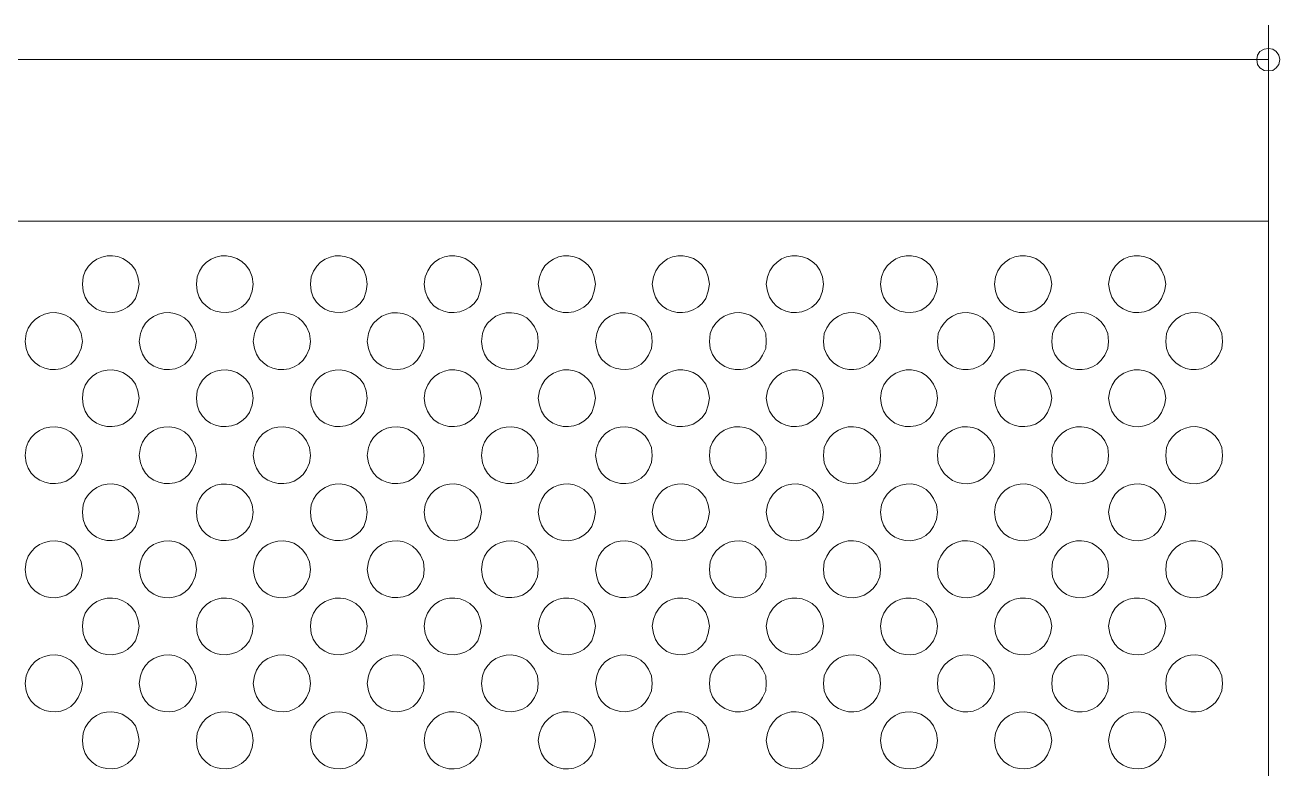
# Model space of a CAD drawing. Extents: x 0 to 243, y -13 to 276.
# Drawn here: x 184.4 to 238.9, y 236.3 to 268.6 of the extents above; entities that cross this region are included whole.
import ezdxf

# ---------------------------------------------------------------- set-up
doc = ezdxf.new("R2010")
doc.units = 0
doc.layers.add('GEOMETRY', color=7, linetype='Continuous')

msp = doc.modelspace()

# ---------------------------------------------------------------- linework, layer by layer
at = {"layer": 'GEOMETRY', "lineweight": 13}
for points in [[(238.38, 260.039), (238.38, 268.56)], [(88.77, 267.067), (238.379, 267.067)], [(238.38, 110.427), (238.38, 260.038), (88.77, 260.038)]]:
    msp.add_lwpolyline(points, dxfattribs=at)
for points in [[(238.878, 267.067), (238.826, 267.25), (238.721, 267.407), (238.564, 267.511), (238.38, 267.538), (238.197, 267.511), (238.013, 267.407), (237.908, 267.25), (237.882, 267.067), (237.908, 266.856), (238.013, 266.7), (238.197, 266.593), (238.38, 266.569), (238.564, 266.593), (238.721, 266.7), (238.826, 266.856), (238.878, 267.067)], [(189.332, 257.313), (189.279, 257.628), (189.174, 257.916), (189.016, 258.13), (188.829, 258.299), (188.622, 258.423), (188.4, 258.503), (188.17, 258.539), (187.939, 258.533), (187.713, 258.484), (187.498, 258.394), (187.303, 258.262), (187.132, 258.09), (186.993, 257.879), (186.893, 257.628), (186.867, 257.313), (186.893, 256.999), (186.985, 256.746), (187.118, 256.533), (187.285, 256.36), (187.48, 256.228), (187.694, 256.136), (187.922, 256.085), (188.156, 256.077), (188.389, 256.111), (188.615, 256.188), (188.825, 256.309), (189.014, 256.474), (189.174, 256.684), (189.279, 256.999), (189.332, 257.313)], [(194.287, 257.312), (194.233, 257.628), (194.129, 257.915), (193.97, 258.129), (193.784, 258.297), (193.576, 258.421), (193.354, 258.502), (193.124, 258.538), (192.893, 258.532), (192.667, 258.483), (192.453, 258.393), (192.257, 258.262), (192.087, 258.09), (191.948, 257.879), (191.848, 257.628), (191.822, 257.312), (191.848, 256.998), (191.94, 256.746), (192.073, 256.533), (192.241, 256.36), (192.435, 256.227), (192.65, 256.135), (192.878, 256.085), (193.112, 256.076), (193.345, 256.11), (193.57, 256.188), (193.78, 256.308), (193.969, 256.473), (194.129, 256.683), (194.233, 256.998), (194.287, 257.312)], [(199.241, 257.312), (199.187, 257.628), (199.083, 257.916), (198.925, 258.129), (198.74, 258.297), (198.533, 258.421), (198.311, 258.501), (198.082, 258.538), (197.85, 258.532), (197.624, 258.484), (197.41, 258.394), (197.214, 258.263), (197.043, 258.091), (196.904, 257.879), (196.803, 257.628), (196.776, 257.312), (196.803, 256.999), (196.895, 256.746), (197.028, 256.533), (197.195, 256.36), (197.389, 256.227), (197.604, 256.136), (197.832, 256.085), (198.066, 256.077), (198.299, 256.111), (198.524, 256.188), (198.735, 256.309), (198.923, 256.474), (199.083, 256.683), (199.187, 256.999), (199.241, 257.312)], [(204.196, 257.312), (204.142, 257.628), (204.038, 257.916), (203.881, 258.127), (203.697, 258.295), (203.492, 258.419), (203.271, 258.501), (203.043, 258.54), (202.812, 258.536), (202.587, 258.49), (202.372, 258.401), (202.176, 258.271), (202.003, 258.098), (201.862, 257.884), (201.757, 257.628), (201.705, 257.312), (201.757, 256.999), (201.85, 256.745), (201.983, 256.532), (202.151, 256.358), (202.345, 256.225), (202.559, 256.134), (202.786, 256.083), (203.02, 256.075), (203.253, 256.11), (203.478, 256.187), (203.688, 256.308), (203.877, 256.473), (204.038, 256.683), (204.142, 256.999), (204.196, 257.312)], [(209.15, 257.312), (209.097, 257.628), (208.993, 257.916), (208.836, 258.127), (208.651, 258.295), (208.446, 258.419), (208.225, 258.501), (207.996, 258.539), (207.766, 258.535), (207.54, 258.489), (207.326, 258.4), (207.13, 258.27), (206.958, 258.097), (206.816, 257.883), (206.712, 257.628), (206.66, 257.312), (206.712, 256.999), (206.805, 256.745), (206.938, 256.532), (207.105, 256.358), (207.3, 256.226), (207.514, 256.134), (207.741, 256.084), (207.975, 256.076), (208.207, 256.11), (208.433, 256.188), (208.643, 256.308), (208.832, 256.473), (208.993, 256.683), (209.097, 256.999), (209.15, 257.312)], [(214.105, 257.313), (214.051, 257.628), (213.948, 257.916), (213.791, 258.127), (213.607, 258.295), (213.401, 258.419), (213.18, 258.501), (212.952, 258.54), (212.721, 258.536), (212.495, 258.49), (212.281, 258.401), (212.085, 258.27), (211.912, 258.098), (211.771, 257.884), (211.667, 257.628), (211.614, 257.313), (211.667, 256.999), (211.76, 256.745), (211.893, 256.532), (212.06, 256.358), (212.255, 256.226), (212.469, 256.134), (212.696, 256.084), (212.93, 256.076), (213.163, 256.11), (213.388, 256.188), (213.599, 256.308), (213.788, 256.473), (213.948, 256.683), (214.051, 256.999), (214.105, 257.313)], [(219.058, 257.313), (219.006, 257.628), (218.902, 257.916), (218.745, 258.127), (218.561, 258.295), (218.355, 258.419), (218.135, 258.501), (217.906, 258.54), (217.676, 258.536), (217.45, 258.49), (217.236, 258.401), (217.039, 258.27), (216.867, 258.098), (216.725, 257.884), (216.621, 257.628), (216.569, 257.313), (216.621, 256.999), (216.714, 256.745), (216.847, 256.532), (217.015, 256.358), (217.209, 256.225), (217.423, 256.134), (217.651, 256.083), (217.884, 256.075), (218.117, 256.11), (218.343, 256.188), (218.553, 256.309), (218.742, 256.474), (218.902, 256.684), (219.006, 256.999), (219.058, 257.313)], [(224.013, 257.313), (223.961, 257.628), (223.829, 257.916), (223.689, 258.126), (223.516, 258.294), (223.318, 258.418), (223.101, 258.5), (222.872, 258.539), (222.64, 258.535), (222.411, 258.489), (222.194, 258.401), (221.994, 258.27), (221.819, 258.098), (221.677, 257.884), (221.575, 257.628), (221.523, 257.313), (221.575, 256.999), (221.663, 256.75), (221.794, 256.538), (221.961, 256.365), (222.157, 256.231), (222.373, 256.138), (222.602, 256.085), (222.837, 256.075), (223.07, 256.107), (223.293, 256.184), (223.499, 256.305), (223.68, 256.471), (223.829, 256.684), (223.961, 256.999), (224.013, 257.313)], [(228.968, 257.312), (228.915, 257.628), (228.785, 257.915), (228.644, 258.126), (228.471, 258.293), (228.271, 258.418), (228.054, 258.5), (227.826, 258.539), (227.594, 258.535), (227.365, 258.489), (227.148, 258.401), (226.948, 258.27), (226.774, 258.098), (226.632, 257.884), (226.53, 257.628), (226.477, 257.312), (226.53, 256.999), (226.618, 256.749), (226.749, 256.537), (226.915, 256.364), (227.111, 256.23), (227.327, 256.137), (227.556, 256.084), (227.791, 256.074), (228.024, 256.107), (228.248, 256.183), (228.454, 256.304), (228.636, 256.47), (228.785, 256.683), (228.915, 256.999), (228.968, 257.312)], [(233.924, 257.312), (233.871, 257.628), (233.74, 257.916), (233.599, 258.126), (233.425, 258.294), (233.226, 258.419), (233.009, 258.5), (232.781, 258.539), (232.55, 258.536), (232.321, 258.49), (232.104, 258.401), (231.904, 258.271), (231.73, 258.098), (231.588, 257.884), (231.486, 257.628), (231.433, 257.312), (231.486, 256.999), (231.573, 256.749), (231.705, 256.538), (231.872, 256.364), (232.067, 256.23), (232.283, 256.137), (232.512, 256.084), (232.747, 256.074), (232.979, 256.107), (233.203, 256.183), (233.409, 256.304), (233.59, 256.47), (233.74, 256.683), (233.871, 256.999), (233.924, 257.312)], [(186.867, 254.823), (186.814, 255.164), (186.683, 255.452), (186.527, 255.672), (186.341, 255.842), (186.133, 255.964), (185.91, 256.04), (185.678, 256.071), (185.446, 256.058), (185.219, 256.004), (185.006, 255.91), (184.813, 255.778), (184.648, 255.608), (184.517, 255.403), (184.429, 255.164), (184.377, 254.823), (184.429, 254.507), (184.516, 254.263), (184.648, 254.054), (184.816, 253.884), (185.013, 253.751), (185.231, 253.659), (185.463, 253.608), (185.699, 253.598), (185.933, 253.632), (186.156, 253.71), (186.36, 253.833), (186.539, 254.003), (186.683, 254.219), (186.814, 254.507), (186.867, 254.823)], [(191.822, 254.824), (191.768, 255.164), (191.638, 255.453), (191.482, 255.673), (191.296, 255.843), (191.088, 255.964), (190.864, 256.04), (190.633, 256.071), (190.4, 256.058), (190.173, 256.004), (189.96, 255.91), (189.768, 255.777), (189.603, 255.608), (189.472, 255.403), (189.384, 255.164), (189.332, 254.824), (189.384, 254.507), (189.471, 254.262), (189.603, 254.054), (189.771, 253.883), (189.968, 253.751), (190.186, 253.659), (190.418, 253.608), (190.654, 253.598), (190.888, 253.632), (191.111, 253.71), (191.315, 253.834), (191.494, 254.003), (191.638, 254.22), (191.768, 254.507), (191.822, 254.824)], [(196.776, 254.824), (196.723, 255.164), (196.592, 255.453), (196.437, 255.673), (196.251, 255.843), (196.043, 255.964), (195.82, 256.04), (195.588, 256.071), (195.355, 256.058), (195.129, 256.004), (194.915, 255.91), (194.722, 255.777), (194.557, 255.608), (194.427, 255.403), (194.338, 255.164), (194.287, 254.824), (194.338, 254.507), (194.425, 254.263), (194.556, 254.054), (194.725, 253.884), (194.922, 253.752), (195.14, 253.659), (195.372, 253.608), (195.608, 253.599), (195.842, 253.632), (196.065, 253.71), (196.27, 253.834), (196.448, 254.003), (196.592, 254.22), (196.723, 254.507), (196.776, 254.824)], [(201.705, 254.824), (201.679, 255.164), (201.548, 255.453), (201.393, 255.671), (201.208, 255.84), (201, 255.961), (200.777, 256.037), (200.545, 256.069), (200.312, 256.057), (200.085, 256.005), (199.871, 255.911), (199.678, 255.779), (199.512, 255.61), (199.381, 255.405), (199.293, 255.164), (199.241, 254.824), (199.293, 254.507), (199.377, 254.263), (199.507, 254.055), (199.675, 253.885), (199.873, 253.754), (200.093, 253.662), (200.326, 253.611), (200.565, 253.601), (200.8, 253.635), (201.024, 253.713), (201.229, 253.836), (201.406, 254.004), (201.548, 254.22), (201.679, 254.507), (201.705, 254.824)], [(206.66, 254.824), (206.634, 255.164), (206.502, 255.453), (206.348, 255.671), (206.163, 255.84), (205.956, 255.961), (205.732, 256.037), (205.5, 256.069), (205.267, 256.058), (205.04, 256.005), (204.826, 255.912), (204.632, 255.78), (204.467, 255.61), (204.336, 255.405), (204.248, 255.164), (204.196, 254.824), (204.248, 254.507), (204.331, 254.263), (204.461, 254.056), (204.629, 253.885), (204.827, 253.754), (205.047, 253.662), (205.281, 253.611), (205.519, 253.601), (205.755, 253.635), (205.979, 253.713), (206.184, 253.835), (206.361, 254.004), (206.502, 254.22), (206.634, 254.507), (206.66, 254.824)], [(211.614, 254.822), (211.588, 255.164), (211.457, 255.453), (211.302, 255.671), (211.117, 255.839), (210.91, 255.961), (210.687, 256.037), (210.455, 256.069), (210.222, 256.058), (209.996, 256.006), (209.782, 255.913), (209.589, 255.781), (209.423, 255.611), (209.292, 255.405), (209.203, 255.164), (209.15, 254.822), (209.203, 254.507), (209.287, 254.263), (209.417, 254.055), (209.585, 253.885), (209.783, 253.753), (210.002, 253.662), (210.235, 253.61), (210.473, 253.601), (210.709, 253.635), (210.933, 253.712), (211.138, 253.835), (211.315, 254.004), (211.457, 254.219), (211.588, 254.507), (211.614, 254.822)], [(216.569, 254.822), (216.543, 255.164), (216.412, 255.453), (216.255, 255.669), (216.07, 255.838), (215.864, 255.96), (215.644, 256.038), (215.415, 256.071), (215.184, 256.062), (214.958, 256.01), (214.744, 255.918), (214.547, 255.787), (214.375, 255.616), (214.234, 255.409), (214.131, 255.164), (214.105, 254.822), (214.131, 254.508), (214.238, 254.253), (214.384, 254.039), (214.562, 253.866), (214.764, 253.736), (214.983, 253.648), (215.213, 253.602), (215.446, 253.598), (215.676, 253.637), (215.894, 253.718), (216.094, 253.843), (216.269, 254.01), (216.412, 254.22), (216.543, 254.508), (216.569, 254.822)], [(221.523, 254.823), (221.497, 255.164), (221.366, 255.452), (221.199, 255.669), (221.009, 255.839), (220.801, 255.962), (220.582, 256.04), (220.356, 256.073), (220.13, 256.064), (219.909, 256.013), (219.699, 255.921), (219.506, 255.789), (219.336, 255.618), (219.193, 255.41), (219.085, 255.164), (219.058, 254.823), (219.085, 254.507), (219.192, 254.256), (219.336, 254.044), (219.51, 253.873), (219.707, 253.741), (219.922, 253.651), (220.148, 253.603), (220.378, 253.596), (220.605, 253.633), (220.825, 253.713), (221.029, 253.837), (221.211, 254.006), (221.366, 254.219), (221.497, 254.507), (221.523, 254.823)], [(226.478, 254.824), (226.452, 255.164), (226.321, 255.453), (226.154, 255.67), (225.963, 255.84), (225.755, 255.963), (225.536, 256.04), (225.31, 256.074), (225.084, 256.064), (224.864, 256.013), (224.654, 255.92), (224.461, 255.788), (224.291, 255.617), (224.149, 255.409), (224.04, 255.164), (224.013, 254.824), (224.04, 254.507), (224.147, 254.256), (224.291, 254.045), (224.464, 253.873), (224.661, 253.742), (224.876, 253.651), (225.101, 253.603), (225.331, 253.596), (225.559, 253.633), (225.778, 253.713), (225.983, 253.837), (226.166, 254.006), (226.321, 254.22), (226.452, 254.507), (226.478, 254.824)], [(231.432, 254.824), (231.407, 255.164), (231.275, 255.453), (231.108, 255.671), (230.917, 255.84), (230.71, 255.963), (230.49, 256.041), (230.264, 256.074), (230.038, 256.064), (229.818, 256.013), (229.608, 255.92), (229.416, 255.788), (229.245, 255.617), (229.103, 255.409), (228.994, 255.164), (228.968, 254.824), (228.994, 254.507), (229.102, 254.257), (229.245, 254.045), (229.419, 253.873), (229.616, 253.741), (229.83, 253.651), (230.055, 253.602), (230.285, 253.595), (230.512, 253.632), (230.731, 253.712), (230.936, 253.836), (231.119, 254.006), (231.275, 254.22), (231.407, 254.507), (231.432, 254.824)], [(236.387, 254.824), (236.362, 255.164), (236.23, 255.453), (236.063, 255.67), (235.873, 255.84), (235.665, 255.963), (235.445, 256.041), (235.22, 256.074), (234.994, 256.065), (234.773, 256.013), (234.563, 255.921), (234.37, 255.789), (234.2, 255.618), (234.058, 255.409), (233.949, 255.164), (233.923, 254.824), (233.949, 254.507), (234.057, 254.256), (234.2, 254.044), (234.374, 253.872), (234.571, 253.74), (234.785, 253.65), (235.01, 253.601), (235.24, 253.595), (235.467, 253.632), (235.687, 253.712), (235.891, 253.836), (236.075, 254.006), (236.23, 254.22), (236.362, 254.507), (236.387, 254.824)], [(189.332, 252.36), (189.279, 252.673), (189.174, 252.961), (189.016, 253.175), (188.829, 253.344), (188.622, 253.468), (188.4, 253.548), (188.17, 253.584), (187.938, 253.578), (187.712, 253.529), (187.498, 253.438), (187.302, 253.307), (187.132, 253.135), (186.993, 252.923), (186.893, 252.673), (186.867, 252.36), (186.893, 252.045), (186.985, 251.792), (187.119, 251.579), (187.286, 251.405), (187.481, 251.272), (187.696, 251.18), (187.923, 251.13), (188.157, 251.121), (188.39, 251.156), (188.616, 251.233), (188.826, 251.354), (189.014, 251.52), (189.174, 251.731), (189.279, 252.045), (189.332, 252.36)], [(194.287, 252.359), (194.233, 252.673), (194.129, 252.963), (193.97, 253.176), (193.783, 253.345), (193.575, 253.468), (193.353, 253.548), (193.123, 253.584), (192.891, 253.577), (192.665, 253.528), (192.451, 253.438), (192.256, 253.306), (192.085, 253.135), (191.947, 252.923), (191.848, 252.673), (191.822, 252.359), (191.848, 252.045), (191.941, 251.793), (192.075, 251.579), (192.242, 251.406), (192.436, 251.273), (192.65, 251.181), (192.877, 251.13), (193.11, 251.121), (193.343, 251.155), (193.568, 251.233), (193.778, 251.354), (193.967, 251.519), (194.129, 251.73), (194.233, 252.045), (194.287, 252.359)], [(199.241, 252.359), (199.187, 252.673), (199.083, 252.963), (198.924, 253.176), (198.738, 253.345), (198.53, 253.468), (198.308, 253.548), (198.078, 253.584), (197.846, 253.577), (197.62, 253.529), (197.406, 253.438), (197.21, 253.307), (197.04, 253.135), (196.902, 252.923), (196.803, 252.673), (196.776, 252.359), (196.803, 252.045), (196.896, 251.792), (197.029, 251.579), (197.197, 251.405), (197.391, 251.272), (197.606, 251.18), (197.833, 251.129), (198.067, 251.121), (198.299, 251.155), (198.524, 251.233), (198.734, 251.354), (198.923, 251.519), (199.083, 251.73), (199.187, 252.045), (199.241, 252.359)], [(204.196, 252.359), (204.142, 252.673), (204.038, 252.961), (203.881, 253.172), (203.696, 253.34), (203.49, 253.465), (203.27, 253.546), (203.042, 253.585), (202.812, 253.581), (202.586, 253.535), (202.372, 253.446), (202.176, 253.315), (202.003, 253.143), (201.862, 252.929), (201.757, 252.673), (201.705, 252.359), (201.757, 252.045), (201.85, 251.791), (201.984, 251.577), (202.151, 251.403), (202.345, 251.27), (202.56, 251.178), (202.787, 251.128), (203.021, 251.12), (203.253, 251.154), (203.479, 251.232), (203.689, 251.354), (203.878, 251.519), (204.038, 251.73), (204.142, 252.045), (204.196, 252.359)], [(209.15, 252.36), (209.097, 252.673), (208.993, 252.961), (208.835, 253.172), (208.65, 253.341), (208.444, 253.465), (208.224, 253.547), (207.995, 253.586), (207.765, 253.582), (207.54, 253.535), (207.326, 253.446), (207.13, 253.315), (206.958, 253.143), (206.816, 252.928), (206.712, 252.673), (206.66, 252.36), (206.712, 252.045), (206.805, 251.791), (206.939, 251.577), (207.106, 251.403), (207.3, 251.27), (207.515, 251.178), (207.742, 251.128), (207.975, 251.12), (208.208, 251.154), (208.433, 251.232), (208.644, 251.354), (208.833, 251.519), (208.993, 251.73), (209.097, 252.045), (209.15, 252.36)], [(214.105, 252.36), (214.051, 252.673), (213.948, 252.961), (213.791, 253.172), (213.606, 253.34), (213.4, 253.465), (213.18, 253.547), (212.951, 253.585), (212.721, 253.581), (212.495, 253.535), (212.281, 253.446), (212.085, 253.315), (211.913, 253.142), (211.771, 252.928), (211.667, 252.673), (211.614, 252.36), (211.667, 252.045), (211.76, 251.791), (211.893, 251.577), (212.061, 251.403), (212.255, 251.27), (212.469, 251.178), (212.697, 251.128), (212.93, 251.12), (213.163, 251.155), (213.388, 251.233), (213.599, 251.354), (213.788, 251.52), (213.948, 251.731), (214.051, 252.045), (214.105, 252.36)], [(219.058, 252.36), (219.006, 252.673), (218.902, 252.961), (218.745, 253.173), (218.56, 253.341), (218.354, 253.466), (218.134, 253.547), (217.905, 253.586), (217.675, 253.582), (217.449, 253.535), (217.235, 253.446), (217.039, 253.315), (216.867, 253.143), (216.726, 252.928), (216.621, 252.673), (216.569, 252.36), (216.621, 252.045), (216.714, 251.791), (216.848, 251.577), (217.015, 251.403), (217.21, 251.27), (217.424, 251.178), (217.652, 251.128), (217.885, 251.12), (218.118, 251.155), (218.343, 251.233), (218.553, 251.354), (218.742, 251.52), (218.902, 251.731), (219.006, 252.045), (219.058, 252.36)], [(224.013, 252.36), (223.961, 252.673), (223.829, 252.961), (223.688, 253.172), (223.515, 253.34), (223.316, 253.465), (223.098, 253.547), (222.87, 253.586), (222.639, 253.582), (222.411, 253.536), (222.193, 253.447), (221.994, 253.316), (221.819, 253.143), (221.678, 252.929), (221.575, 252.673), (221.523, 252.36), (221.575, 252.045), (221.664, 251.795), (221.795, 251.583), (221.962, 251.409), (222.158, 251.275), (222.374, 251.182), (222.603, 251.129), (222.838, 251.119), (223.07, 251.152), (223.293, 251.229), (223.499, 251.35), (223.681, 251.517), (223.829, 251.731), (223.961, 252.045), (224.013, 252.36)], [(228.968, 252.359), (228.915, 252.673), (228.785, 252.963), (228.643, 253.174), (228.468, 253.341), (228.268, 253.465), (228.051, 253.547), (227.822, 253.585), (227.591, 253.581), (227.363, 253.534), (227.146, 253.445), (226.947, 253.315), (226.773, 253.142), (226.632, 252.928), (226.53, 252.673), (226.477, 252.359), (226.53, 252.045), (226.623, 251.79), (226.757, 251.576), (226.927, 251.402), (227.124, 251.269), (227.34, 251.177), (227.569, 251.127), (227.803, 251.119), (228.035, 251.154), (228.256, 251.233), (228.46, 251.354), (228.639, 251.52), (228.785, 251.73), (228.915, 252.045), (228.968, 252.359)], [(233.924, 252.359), (233.871, 252.673), (233.74, 252.963), (233.597, 253.174), (233.422, 253.341), (233.223, 253.465), (233.006, 253.547), (232.778, 253.585), (232.546, 253.581), (232.318, 253.534), (232.101, 253.445), (231.903, 253.315), (231.729, 253.142), (231.587, 252.928), (231.486, 252.673), (231.433, 252.359), (231.486, 252.045), (231.574, 251.795), (231.706, 251.582), (231.873, 251.409), (232.068, 251.275), (232.283, 251.181), (232.512, 251.128), (232.746, 251.118), (232.978, 251.15), (233.201, 251.227), (233.408, 251.349), (233.589, 251.516), (233.74, 251.73), (233.871, 252.045), (233.924, 252.359)], [(186.867, 249.868), (186.814, 250.208), (186.683, 250.498), (186.527, 250.718), (186.342, 250.887), (186.133, 251.009), (185.91, 251.085), (185.678, 251.115), (185.445, 251.103), (185.219, 251.048), (185.005, 250.954), (184.812, 250.822), (184.647, 250.652), (184.517, 250.447), (184.429, 250.208), (184.377, 249.868), (184.429, 249.554), (184.515, 249.309), (184.647, 249.1), (184.815, 248.929), (185.012, 248.797), (185.231, 248.704), (185.462, 248.653), (185.699, 248.643), (185.933, 248.677), (186.156, 248.755), (186.361, 248.878), (186.539, 249.047), (186.683, 249.264), (186.814, 249.554), (186.867, 249.868)], [(191.822, 249.869), (191.768, 250.208), (191.638, 250.498), (191.482, 250.718), (191.296, 250.887), (191.088, 251.009), (190.865, 251.085), (190.633, 251.115), (190.4, 251.103), (190.173, 251.049), (189.96, 250.955), (189.767, 250.822), (189.602, 250.652), (189.472, 250.447), (189.384, 250.208), (189.332, 249.869), (189.384, 249.554), (189.47, 249.309), (189.602, 249.1), (189.77, 248.929), (189.967, 248.797), (190.185, 248.705), (190.417, 248.653), (190.653, 248.644), (190.887, 248.677), (191.111, 248.755), (191.315, 248.879), (191.494, 249.048), (191.638, 249.265), (191.768, 249.554), (191.822, 249.869)], [(196.776, 249.869), (196.723, 250.208), (196.592, 250.498), (196.437, 250.717), (196.252, 250.887), (196.044, 251.009), (195.82, 251.084), (195.588, 251.115), (195.355, 251.103), (195.128, 251.049), (194.914, 250.954), (194.721, 250.822), (194.556, 250.652), (194.426, 250.447), (194.338, 250.208), (194.287, 249.869), (194.338, 249.554), (194.424, 249.309), (194.555, 249.1), (194.724, 248.929), (194.921, 248.797), (195.139, 248.705), (195.371, 248.653), (195.608, 248.644), (195.842, 248.677), (196.065, 248.755), (196.27, 248.879), (196.448, 249.048), (196.592, 249.265), (196.723, 249.554), (196.776, 249.869)], [(201.705, 249.869), (201.679, 250.208), (201.548, 250.498), (201.393, 250.716), (201.208, 250.884), (201, 251.006), (200.777, 251.082), (200.545, 251.114), (200.311, 251.102), (200.084, 251.049), (199.87, 250.956), (199.676, 250.824), (199.511, 250.654), (199.381, 250.449), (199.293, 250.208), (199.241, 249.869), (199.293, 249.554), (199.375, 249.31), (199.504, 249.102), (199.672, 248.932), (199.87, 248.8), (200.091, 248.708), (200.325, 248.657), (200.564, 248.647), (200.8, 248.681), (201.025, 248.758), (201.231, 248.881), (201.407, 249.05), (201.548, 249.265), (201.679, 249.554), (201.705, 249.869)], [(206.66, 249.869), (206.634, 250.208), (206.502, 250.498), (206.348, 250.715), (206.164, 250.884), (205.956, 251.006), (205.733, 251.082), (205.501, 251.114), (205.267, 251.102), (205.04, 251.049), (204.825, 250.956), (204.632, 250.824), (204.466, 250.655), (204.336, 250.449), (204.248, 250.208), (204.196, 249.869), (204.248, 249.554), (204.33, 249.31), (204.459, 249.102), (204.627, 248.932), (204.825, 248.801), (205.046, 248.709), (205.28, 248.657), (205.519, 248.648), (205.756, 248.681), (205.98, 248.759), (206.185, 248.881), (206.362, 249.05), (206.502, 249.265), (206.634, 249.554), (206.66, 249.869)], [(211.614, 249.869), (211.588, 250.208), (211.457, 250.498), (211.302, 250.715), (211.118, 250.884), (210.91, 251.006), (210.687, 251.082), (210.455, 251.114), (210.222, 251.103), (209.995, 251.05), (209.781, 250.957), (209.588, 250.825), (209.422, 250.655), (209.292, 250.449), (209.203, 250.208), (209.15, 249.869), (209.203, 249.555), (209.285, 249.311), (209.414, 249.103), (209.582, 248.932), (209.78, 248.801), (210, 248.709), (210.234, 248.657), (210.473, 248.648), (210.709, 248.681), (210.934, 248.759), (211.139, 248.881), (211.316, 249.05), (211.457, 249.265), (211.588, 249.555), (211.614, 249.869)], [(216.569, 249.869), (216.543, 250.208), (216.412, 250.498), (216.256, 250.714), (216.071, 250.883), (215.865, 251.005), (215.644, 251.082), (215.415, 251.115), (215.184, 251.106), (214.957, 251.054), (214.743, 250.962), (214.546, 250.83), (214.374, 250.66), (214.233, 250.452), (214.131, 250.208), (214.105, 249.869), (214.131, 249.555), (214.261, 249.265), (214.471, 249.003), (214.707, 248.792), (215.021, 248.689), (215.337, 248.637), (215.651, 248.689), (215.965, 248.792), (216.228, 249.003), (216.412, 249.265), (216.543, 249.555), (216.569, 249.869)], [(221.523, 249.868), (221.497, 250.208), (221.366, 250.498), (221.2, 250.715), (221.01, 250.884), (220.802, 251.007), (220.582, 251.085), (220.356, 251.118), (220.13, 251.109), (219.909, 251.058), (219.699, 250.965), (219.506, 250.833), (219.335, 250.662), (219.193, 250.454), (219.085, 250.208), (219.058, 249.868), (219.085, 249.554), (219.191, 249.302), (219.335, 249.09), (219.509, 248.918), (219.706, 248.786), (219.921, 248.696), (220.147, 248.647), (220.377, 248.641), (220.606, 248.678), (220.825, 248.758), (221.029, 248.882), (221.212, 249.051), (221.366, 249.264), (221.497, 249.554), (221.523, 249.868)], [(226.478, 249.869), (226.452, 250.208), (226.321, 250.498), (226.154, 250.715), (225.964, 250.884), (225.756, 251.007), (225.536, 251.085), (225.31, 251.118), (225.084, 251.109), (224.863, 251.057), (224.653, 250.965), (224.46, 250.833), (224.29, 250.662), (224.148, 250.453), (224.04, 250.208), (224.013, 249.869), (224.04, 249.554), (224.147, 249.303), (224.29, 249.091), (224.463, 248.918), (224.66, 248.787), (224.875, 248.696), (225.1, 248.648), (225.33, 248.641), (225.559, 248.678), (225.778, 248.758), (225.983, 248.882), (226.166, 249.051), (226.321, 249.265), (226.452, 249.554), (226.478, 249.869)], [(231.432, 249.869), (231.407, 250.208), (231.275, 250.498), (231.108, 250.715), (230.918, 250.885), (230.71, 251.007), (230.49, 251.085), (230.264, 251.118), (230.038, 251.109), (229.817, 251.057), (229.607, 250.964), (229.415, 250.832), (229.244, 250.661), (229.102, 250.453), (228.994, 250.208), (228.968, 249.869), (228.994, 249.554), (229.101, 249.303), (229.244, 249.091), (229.418, 248.919), (229.615, 248.787), (229.829, 248.696), (230.055, 248.648), (230.285, 248.641), (230.513, 248.677), (230.732, 248.757), (230.937, 248.882), (231.12, 249.051), (231.275, 249.265), (231.407, 249.554), (231.432, 249.869)], [(236.387, 249.869), (236.362, 250.208), (236.23, 250.498), (236.063, 250.715), (235.873, 250.884), (235.665, 251.007), (235.445, 251.085), (235.219, 251.119), (234.993, 251.109), (234.772, 251.058), (234.562, 250.965), (234.369, 250.833), (234.199, 250.662), (234.057, 250.453), (233.949, 250.208), (233.923, 249.869), (233.949, 249.554), (234.056, 249.303), (234.199, 249.09), (234.372, 248.918), (234.569, 248.787), (234.784, 248.696), (235.01, 248.648), (235.24, 248.642), (235.468, 248.678), (235.688, 248.758), (235.892, 248.883), (236.075, 249.051), (236.23, 249.265), (236.362, 249.554), (236.387, 249.869)], [(189.332, 247.404), (189.279, 247.717), (189.174, 248.005), (189.016, 248.22), (188.83, 248.389), (188.622, 248.513), (188.4, 248.592), (188.17, 248.629), (187.938, 248.622), (187.712, 248.573), (187.497, 248.483), (187.301, 248.351), (187.131, 248.179), (186.993, 247.968), (186.893, 247.717), (186.867, 247.404), (186.893, 247.089), (186.985, 246.837), (187.118, 246.624), (187.285, 246.451), (187.48, 246.318), (187.695, 246.226), (187.923, 246.176), (188.158, 246.167), (188.391, 246.202), (188.616, 246.279), (188.827, 246.4), (189.015, 246.566), (189.174, 246.775), (189.279, 247.089), (189.332, 247.404)], [(194.287, 247.404), (194.233, 247.718), (194.129, 248.008), (193.971, 248.221), (193.784, 248.389), (193.576, 248.513), (193.354, 248.592), (193.123, 248.628), (192.892, 248.621), (192.665, 248.572), (192.451, 248.482), (192.255, 248.351), (192.085, 248.179), (191.947, 247.968), (191.848, 247.718), (191.822, 247.404), (191.848, 247.09), (191.941, 246.837), (192.074, 246.625), (192.242, 246.451), (192.436, 246.318), (192.65, 246.226), (192.877, 246.176), (193.111, 246.167), (193.343, 246.201), (193.568, 246.278), (193.779, 246.399), (193.968, 246.564), (194.129, 246.775), (194.233, 247.09), (194.287, 247.404)], [(199.241, 247.404), (199.187, 247.718), (199.083, 248.008), (198.925, 248.221), (198.739, 248.39), (198.531, 248.513), (198.308, 248.593), (198.078, 248.629), (197.846, 248.622), (197.62, 248.573), (197.405, 248.483), (197.21, 248.351), (197.04, 248.179), (196.902, 247.968), (196.803, 247.718), (196.776, 247.404), (196.803, 247.09), (196.895, 246.837), (197.029, 246.624), (197.196, 246.451), (197.39, 246.318), (197.605, 246.227), (197.832, 246.176), (198.066, 246.168), (198.299, 246.202), (198.524, 246.279), (198.734, 246.4), (198.923, 246.565), (199.083, 246.775), (199.187, 247.09), (199.241, 247.404)], [(204.196, 247.404), (204.142, 247.717), (204.038, 248.007), (203.88, 248.218), (203.695, 248.386), (203.489, 248.51), (203.268, 248.591), (203.04, 248.629), (202.81, 248.625), (202.584, 248.579), (202.371, 248.49), (202.174, 248.359), (202.002, 248.187), (201.861, 247.973), (201.757, 247.717), (201.705, 247.404), (201.757, 247.089), (201.851, 246.836), (201.986, 246.622), (202.153, 246.448), (202.347, 246.315), (202.561, 246.223), (202.788, 246.173), (203.02, 246.165), (203.252, 246.2), (203.477, 246.278), (203.687, 246.399), (203.876, 246.565), (204.038, 246.774), (204.142, 247.089), (204.196, 247.404)], [(209.15, 247.404), (209.097, 247.717), (208.993, 248.007), (208.835, 248.219), (208.649, 248.386), (208.443, 248.51), (208.222, 248.591), (207.993, 248.63), (207.763, 248.625), (207.538, 248.578), (207.324, 248.49), (207.128, 248.359), (206.957, 248.186), (206.816, 247.972), (206.712, 247.717), (206.66, 247.404), (206.712, 247.089), (206.806, 246.836), (206.94, 246.622), (207.108, 246.449), (207.301, 246.316), (207.515, 246.224), (207.742, 246.174), (207.974, 246.166), (208.206, 246.201), (208.431, 246.278), (208.642, 246.4), (208.831, 246.565), (208.993, 246.775), (209.097, 247.089), (209.15, 247.404)], [(214.105, 247.404), (214.051, 247.717), (213.948, 248.007), (213.79, 248.219), (213.605, 248.386), (213.398, 248.511), (213.178, 248.592), (212.949, 248.63), (212.718, 248.626), (212.493, 248.579), (212.279, 248.49), (212.083, 248.359), (211.912, 248.186), (211.771, 247.973), (211.667, 247.717), (211.614, 247.404), (211.667, 247.089), (211.76, 246.836), (211.894, 246.622), (212.061, 246.448), (212.255, 246.315), (212.47, 246.224), (212.697, 246.173), (212.93, 246.166), (213.163, 246.2), (213.388, 246.278), (213.598, 246.4), (213.787, 246.565), (213.948, 246.775), (214.051, 247.089), (214.105, 247.404)], [(219.058, 247.404), (219.006, 247.717), (218.902, 248.005), (218.745, 248.217), (218.56, 248.385), (218.354, 248.51), (218.134, 248.591), (217.905, 248.63), (217.675, 248.626), (217.449, 248.58), (217.235, 248.491), (217.039, 248.36), (216.867, 248.187), (216.725, 247.973), (216.621, 247.717), (216.569, 247.404), (216.621, 247.089), (216.714, 246.836), (216.847, 246.622), (217.015, 246.449), (217.209, 246.316), (217.424, 246.224), (217.652, 246.174), (217.885, 246.166), (218.118, 246.201), (218.343, 246.278), (218.554, 246.4), (218.742, 246.565), (218.902, 246.775), (219.006, 247.089), (219.058, 247.404)], [(224.013, 247.404), (223.961, 247.718), (223.829, 248.005), (223.688, 248.217), (223.515, 248.385), (223.316, 248.51), (223.099, 248.591), (222.871, 248.63), (222.639, 248.626), (222.411, 248.58), (222.193, 248.491), (221.994, 248.361), (221.82, 248.188), (221.678, 247.974), (221.575, 247.718), (221.523, 247.404), (221.575, 247.089), (221.664, 246.84), (221.795, 246.627), (221.962, 246.454), (222.158, 246.32), (222.374, 246.227), (222.603, 246.174), (222.838, 246.164), (223.07, 246.197), (223.293, 246.274), (223.499, 246.395), (223.681, 246.562), (223.829, 246.775), (223.961, 247.089), (224.013, 247.404)], [(228.968, 247.404), (228.915, 247.718), (228.785, 248.008), (228.643, 248.218), (228.468, 248.386), (228.269, 248.51), (228.051, 248.591), (227.823, 248.629), (227.591, 248.625), (227.363, 248.579), (227.146, 248.49), (226.947, 248.359), (226.773, 248.187), (226.632, 247.973), (226.53, 247.718), (226.477, 247.404), (226.53, 247.09), (226.619, 246.84), (226.75, 246.628), (226.917, 246.455), (227.112, 246.321), (227.328, 246.227), (227.557, 246.175), (227.791, 246.165), (228.024, 246.197), (228.247, 246.274), (228.453, 246.395), (228.635, 246.562), (228.785, 246.775), (228.915, 247.09), (228.968, 247.404)], [(233.924, 247.404), (233.871, 247.718), (233.74, 248.008), (233.597, 248.218), (233.423, 248.385), (233.224, 248.509), (233.006, 248.591), (232.778, 248.629), (232.547, 248.625), (232.319, 248.579), (232.102, 248.49), (231.903, 248.359), (231.729, 248.187), (231.587, 247.973), (231.486, 247.718), (231.433, 247.404), (231.486, 247.09), (231.574, 246.841), (231.705, 246.629), (231.872, 246.456), (232.067, 246.322), (232.282, 246.228), (232.511, 246.175), (232.746, 246.165), (232.978, 246.197), (233.201, 246.273), (233.408, 246.394), (233.59, 246.561), (233.74, 246.775), (233.871, 247.09), (233.924, 247.404)], [(186.867, 244.914), (186.814, 245.253), (186.683, 245.542), (186.528, 245.762), (186.343, 245.931), (186.135, 246.053), (185.911, 246.129), (185.68, 246.16), (185.447, 246.148), (185.22, 246.094), (185.006, 246), (184.813, 245.867), (184.648, 245.697), (184.517, 245.492), (184.429, 245.253), (184.377, 244.914), (184.429, 244.599), (184.516, 244.354), (184.647, 244.145), (184.815, 243.974), (185.012, 243.842), (185.23, 243.749), (185.461, 243.698), (185.697, 243.689), (185.931, 243.722), (186.155, 243.8), (186.359, 243.923), (186.538, 244.093), (186.683, 244.31), (186.814, 244.599), (186.867, 244.914)], [(191.822, 244.914), (191.768, 245.253), (191.638, 245.542), (191.483, 245.762), (191.297, 245.931), (191.089, 246.053), (190.866, 246.129), (190.634, 246.16), (190.401, 246.148), (190.174, 246.094), (189.961, 246), (189.768, 245.867), (189.602, 245.697), (189.472, 245.492), (189.384, 245.253), (189.332, 244.914), (189.384, 244.599), (189.471, 244.354), (189.602, 244.145), (189.77, 243.974), (189.967, 243.842), (190.185, 243.749), (190.416, 243.698), (190.653, 243.689), (190.886, 243.722), (191.11, 243.8), (191.315, 243.923), (191.493, 244.093), (191.638, 244.31), (191.768, 244.599), (191.822, 244.914)], [(196.776, 244.914), (196.723, 245.253), (196.592, 245.542), (196.437, 245.761), (196.253, 245.931), (196.045, 246.053), (195.821, 246.129), (195.589, 246.16), (195.356, 246.148), (195.129, 246.094), (194.916, 246), (194.722, 245.868), (194.557, 245.698), (194.426, 245.493), (194.338, 245.253), (194.287, 244.914), (194.338, 244.599), (194.425, 244.354), (194.556, 244.145), (194.724, 243.974), (194.921, 243.842), (195.139, 243.749), (195.371, 243.698), (195.607, 243.689), (195.841, 243.722), (196.064, 243.8), (196.269, 243.923), (196.448, 244.093), (196.592, 244.31), (196.723, 244.599), (196.776, 244.914)], [(201.705, 244.914), (201.679, 245.253), (201.548, 245.542), (201.394, 245.76), (201.209, 245.929), (201.002, 246.05), (200.778, 246.127), (200.546, 246.159), (200.313, 246.147), (200.086, 246.095), (199.871, 246.002), (199.678, 245.87), (199.512, 245.7), (199.381, 245.494), (199.293, 245.253), (199.241, 244.914), (199.293, 244.599), (199.376, 244.355), (199.505, 244.147), (199.673, 243.976), (199.871, 243.845), (200.091, 243.753), (200.325, 243.702), (200.563, 243.692), (200.799, 243.726), (201.024, 243.804), (201.229, 243.926), (201.406, 244.095), (201.548, 244.31), (201.679, 244.599), (201.705, 244.914)], [(206.66, 244.914), (206.634, 245.253), (206.502, 245.542), (206.349, 245.759), (206.165, 245.928), (205.957, 246.05), (205.734, 246.126), (205.502, 246.158), (205.268, 246.147), (205.041, 246.094), (204.826, 246.001), (204.633, 245.869), (204.467, 245.7), (204.336, 245.494), (204.248, 245.253), (204.196, 244.914), (204.248, 244.6), (204.33, 244.356), (204.46, 244.148), (204.628, 243.977), (204.826, 243.846), (205.046, 243.754), (205.279, 243.702), (205.518, 243.693), (205.754, 243.726), (205.978, 243.804), (206.184, 243.926), (206.361, 244.095), (206.502, 244.31), (206.634, 244.6), (206.66, 244.914)], [(211.614, 244.914), (211.588, 245.253), (211.457, 245.542), (211.303, 245.759), (211.119, 245.928), (210.911, 246.05), (210.688, 246.126), (210.456, 246.158), (210.223, 246.147), (209.996, 246.095), (209.782, 246.002), (209.589, 245.87), (209.423, 245.7), (209.292, 245.494), (209.203, 245.253), (209.15, 244.914), (209.203, 244.6), (209.286, 244.355), (209.416, 244.147), (209.583, 243.977), (209.781, 243.845), (210.001, 243.753), (210.234, 243.702), (210.472, 243.693), (210.708, 243.726), (210.932, 243.804), (211.137, 243.926), (211.315, 244.095), (211.457, 244.31), (211.588, 244.6), (211.614, 244.914)], [(216.569, 244.913), (216.543, 245.253), (216.412, 245.542), (216.256, 245.758), (216.072, 245.927), (215.866, 246.05), (215.645, 246.127), (215.416, 246.16), (215.184, 246.151), (214.958, 246.099), (214.743, 246.007), (214.546, 245.876), (214.374, 245.705), (214.233, 245.497), (214.131, 245.253), (214.105, 244.913), (214.131, 244.599), (214.237, 244.344), (214.383, 244.13), (214.56, 243.957), (214.762, 243.827), (214.982, 243.739), (215.212, 243.693), (215.446, 243.689), (215.675, 243.728), (215.894, 243.809), (216.094, 243.933), (216.269, 244.1), (216.412, 244.309), (216.543, 244.599), (216.569, 244.913)], [(221.523, 244.914), (221.497, 245.253), (221.366, 245.542), (221.2, 245.759), (221.01, 245.928), (220.803, 246.051), (220.583, 246.129), (220.357, 246.163), (220.131, 246.154), (219.91, 246.103), (219.7, 246.01), (219.506, 245.878), (219.336, 245.707), (219.193, 245.499), (219.085, 245.253), (219.058, 244.914), (219.085, 244.599), (219.191, 244.348), (219.334, 244.136), (219.508, 243.963), (219.705, 243.832), (219.92, 243.741), (220.145, 243.693), (220.375, 243.686), (220.603, 243.723), (220.823, 243.803), (221.028, 243.927), (221.211, 244.096), (221.366, 244.31), (221.497, 244.599), (221.523, 244.914)], [(226.478, 244.914), (226.452, 245.253), (226.321, 245.542), (226.154, 245.759), (225.964, 245.928), (225.756, 246.051), (225.537, 246.129), (225.311, 246.163), (225.084, 246.153), (224.863, 246.102), (224.654, 246.01), (224.461, 245.878), (224.29, 245.707), (224.148, 245.498), (224.04, 245.253), (224.013, 244.914), (224.04, 244.599), (224.146, 244.348), (224.289, 244.136), (224.462, 243.964), (224.659, 243.832), (224.874, 243.742), (225.099, 243.693), (225.329, 243.686), (225.557, 243.723), (225.776, 243.802), (225.981, 243.927), (226.165, 244.096), (226.321, 244.31), (226.452, 244.599), (226.478, 244.914)], [(231.432, 244.914), (231.407, 245.253), (231.275, 245.542), (231.108, 245.759), (230.918, 245.929), (230.71, 246.052), (230.491, 246.13), (230.265, 246.163), (230.039, 246.154), (229.818, 246.102), (229.608, 246.01), (229.415, 245.878), (229.245, 245.707), (229.102, 245.498), (228.994, 245.253), (228.968, 244.914), (228.994, 244.599), (229.101, 244.348), (229.244, 244.136), (229.417, 243.964), (229.614, 243.833), (229.828, 243.742), (230.053, 243.693), (230.283, 243.686), (230.511, 243.722), (230.731, 243.802), (230.935, 243.926), (231.119, 244.096), (231.275, 244.31), (231.407, 244.599), (231.432, 244.914)], [(236.387, 244.914), (236.362, 245.253), (236.23, 245.542), (236.064, 245.759), (235.874, 245.928), (235.666, 246.051), (235.446, 246.129), (235.22, 246.163), (234.994, 246.154), (234.773, 246.102), (234.563, 246.01), (234.37, 245.878), (234.199, 245.707), (234.057, 245.499), (233.949, 245.253), (233.923, 244.914), (233.949, 244.599), (234.056, 244.348), (234.199, 244.136), (234.372, 243.964), (234.569, 243.833), (234.783, 243.742), (235.009, 243.693), (235.239, 243.687), (235.467, 243.723), (235.686, 243.803), (235.891, 243.927), (236.075, 244.096), (236.23, 244.31), (236.362, 244.599), (236.387, 244.914)], [(189.332, 242.449), (189.279, 242.763), (189.174, 243.053), (189.016, 243.267), (188.829, 243.435), (188.622, 243.558), (188.399, 243.637), (188.168, 243.673), (187.936, 243.666), (187.71, 243.617), (187.495, 243.527), (187.3, 243.396), (187.13, 243.224), (186.992, 243.013), (186.893, 242.763), (186.867, 242.449), (186.893, 242.134), (186.985, 241.882), (187.119, 241.669), (187.287, 241.496), (187.481, 241.363), (187.695, 241.271), (187.923, 241.221), (188.157, 241.213), (188.389, 241.247), (188.615, 241.324), (188.825, 241.445), (189.014, 241.611), (189.174, 241.82), (189.279, 242.134), (189.332, 242.449)], [(194.287, 242.448), (194.233, 242.762), (194.129, 243.052), (193.97, 243.266), (193.784, 243.434), (193.576, 243.558), (193.354, 243.638), (193.123, 243.674), (192.892, 243.667), (192.665, 243.618), (192.451, 243.528), (192.255, 243.396), (192.085, 243.225), (191.947, 243.013), (191.848, 242.762), (191.822, 242.448), (191.848, 242.134), (191.941, 241.882), (192.074, 241.669), (192.241, 241.496), (192.436, 241.363), (192.65, 241.271), (192.878, 241.221), (193.111, 241.212), (193.344, 241.246), (193.569, 241.324), (193.78, 241.444), (193.968, 241.61), (194.129, 241.819), (194.233, 242.134), (194.287, 242.448)], [(199.241, 242.448), (199.187, 242.762), (199.083, 243.052), (198.925, 243.266), (198.739, 243.434), (198.531, 243.558), (198.309, 243.638), (198.078, 243.674), (197.847, 243.667), (197.62, 243.618), (197.406, 243.528), (197.21, 243.396), (197.04, 243.225), (196.902, 243.013), (196.803, 242.762), (196.776, 242.448), (196.803, 242.134), (196.895, 241.882), (197.029, 241.669), (197.196, 241.495), (197.39, 241.363), (197.605, 241.271), (197.833, 241.22), (198.066, 241.212), (198.299, 241.246), (198.524, 241.323), (198.735, 241.444), (198.923, 241.61), (199.083, 241.819), (199.187, 242.134), (199.241, 242.448)], [(204.196, 242.449), (204.142, 242.762), (204.038, 243.052), (203.881, 243.263), (203.696, 243.431), (203.49, 243.555), (203.27, 243.636), (203.041, 243.675), (202.811, 243.671), (202.585, 243.625), (202.371, 243.536), (202.175, 243.405), (202.002, 243.233), (201.861, 243.018), (201.757, 242.762), (201.705, 242.449), (201.757, 242.134), (201.851, 241.881), (201.985, 241.667), (202.153, 241.493), (202.347, 241.36), (202.561, 241.269), (202.787, 241.218), (203.02, 241.21), (203.252, 241.245), (203.477, 241.323), (203.687, 241.444), (203.877, 241.609), (204.038, 241.819), (204.142, 242.134), (204.196, 242.449)], [(209.15, 242.449), (209.097, 242.762), (208.993, 243.052), (208.835, 243.264), (208.649, 243.432), (208.443, 243.556), (208.222, 243.637), (207.993, 243.675), (207.763, 243.671), (207.538, 243.624), (207.324, 243.535), (207.128, 243.404), (206.957, 243.231), (206.816, 243.018), (206.712, 242.762), (206.66, 242.449), (206.712, 242.134), (206.806, 241.881), (206.94, 241.667), (207.107, 241.493), (207.301, 241.36), (207.515, 241.269), (207.742, 241.218), (207.975, 241.211), (208.207, 241.245), (208.432, 241.323), (208.642, 241.445), (208.832, 241.61), (208.993, 241.82), (209.097, 242.134), (209.15, 242.449)], [(214.105, 242.449), (214.051, 242.762), (213.948, 243.052), (213.79, 243.264), (213.604, 243.431), (213.398, 243.556), (213.177, 243.637), (212.948, 243.675), (212.718, 243.671), (212.493, 243.624), (212.279, 243.535), (212.083, 243.404), (211.912, 243.231), (211.771, 243.018), (211.667, 242.762), (211.614, 242.449), (211.667, 242.134), (211.761, 241.881), (211.895, 241.667), (212.062, 241.493), (212.256, 241.36), (212.47, 241.269), (212.697, 241.218), (212.93, 241.211), (213.162, 241.245), (213.387, 241.323), (213.597, 241.445), (213.787, 241.61), (213.948, 241.82), (214.051, 242.134), (214.105, 242.449)], [(219.058, 242.449), (219.006, 242.763), (218.902, 243.052), (218.744, 243.264), (218.559, 243.432), (218.352, 243.556), (218.132, 243.637), (217.903, 243.676), (217.673, 243.671), (217.447, 243.624), (217.233, 243.535), (217.037, 243.404), (216.866, 243.232), (216.725, 243.018), (216.621, 242.763), (216.569, 242.449), (216.621, 242.134), (216.715, 241.881), (216.849, 241.667), (217.017, 241.493), (217.211, 241.36), (217.425, 241.269), (217.652, 241.219), (217.884, 241.211), (218.117, 241.246), (218.341, 241.324), (218.552, 241.445), (218.741, 241.611), (218.902, 241.82), (219.006, 242.134), (219.058, 242.449)], [(224.013, 242.449), (223.961, 242.763), (223.829, 243.053), (223.687, 243.264), (223.513, 243.432), (223.313, 243.556), (223.096, 243.637), (222.868, 243.675), (222.636, 243.671), (222.408, 243.624), (222.191, 243.535), (221.992, 243.405), (221.818, 243.232), (221.677, 243.018), (221.575, 242.763), (221.523, 242.449), (221.575, 242.135), (221.664, 241.886), (221.795, 241.674), (221.962, 241.501), (222.157, 241.367), (222.373, 241.273), (222.602, 241.22), (222.836, 241.21), (223.069, 241.243), (223.292, 241.319), (223.498, 241.44), (223.68, 241.607), (223.829, 241.82), (223.961, 242.135), (224.013, 242.449)], [(228.968, 242.448), (228.915, 242.762), (228.785, 243.052), (228.644, 243.263), (228.47, 243.43), (228.27, 243.555), (228.053, 243.636), (227.824, 243.675), (227.592, 243.671), (227.364, 243.624), (227.146, 243.536), (226.947, 243.405), (226.773, 243.233), (226.632, 243.018), (226.53, 242.762), (226.477, 242.448), (226.53, 242.134), (226.618, 241.885), (226.75, 241.673), (226.917, 241.5), (227.112, 241.366), (227.328, 241.272), (227.557, 241.22), (227.791, 241.21), (228.024, 241.242), (228.247, 241.319), (228.453, 241.44), (228.635, 241.606), (228.785, 241.819), (228.915, 242.134), (228.968, 242.448)], [(233.924, 242.448), (233.871, 242.762), (233.74, 243.052), (233.598, 243.263), (233.425, 243.43), (233.225, 243.554), (233.008, 243.636), (232.78, 243.675), (232.548, 243.671), (232.32, 243.625), (232.102, 243.536), (231.903, 243.406), (231.729, 243.233), (231.587, 243.019), (231.486, 242.762), (231.433, 242.448), (231.486, 242.134), (231.574, 241.885), (231.705, 241.674), (231.872, 241.5), (232.067, 241.366), (232.283, 241.273), (232.512, 241.22), (232.746, 241.21), (232.979, 241.242), (233.202, 241.319), (233.408, 241.44), (233.59, 241.606), (233.74, 241.819), (233.871, 242.134), (233.924, 242.448)], [(186.867, 239.958), (186.814, 240.3), (186.683, 240.587), (186.527, 240.807), (186.342, 240.977), (186.135, 241.099), (185.911, 241.174), (185.68, 241.206), (185.448, 241.193), (185.221, 241.14), (185.008, 241.046), (184.815, 240.913), (184.649, 240.744), (184.518, 240.539), (184.429, 240.3), (184.377, 239.958), (184.429, 239.644), (184.516, 239.399), (184.647, 239.19), (184.815, 239.019), (185.012, 238.887), (185.23, 238.794), (185.461, 238.743), (185.698, 238.733), (185.932, 238.767), (186.155, 238.845), (186.36, 238.968), (186.538, 239.137), (186.683, 239.354), (186.814, 239.644), (186.867, 239.958)], [(191.822, 239.958), (191.768, 240.3), (191.638, 240.587), (191.482, 240.807), (191.297, 240.977), (191.09, 241.099), (190.866, 241.174), (190.635, 241.206), (190.403, 241.193), (190.176, 241.14), (189.963, 241.046), (189.77, 240.913), (189.604, 240.744), (189.473, 240.539), (189.384, 240.3), (189.332, 239.958), (189.384, 239.644), (189.471, 239.399), (189.602, 239.19), (189.77, 239.019), (189.967, 238.887), (190.185, 238.794), (190.416, 238.743), (190.653, 238.733), (190.887, 238.767), (191.11, 238.845), (191.315, 238.968), (191.493, 239.137), (191.638, 239.354), (191.768, 239.644), (191.822, 239.958)], [(196.776, 239.958), (196.723, 240.3), (196.592, 240.587), (196.438, 240.806), (196.253, 240.976), (196.046, 241.098), (195.822, 241.174), (195.591, 241.205), (195.358, 241.193), (195.131, 241.14), (194.917, 241.046), (194.724, 240.914), (194.558, 240.745), (194.427, 240.539), (194.338, 240.3), (194.287, 239.958), (194.338, 239.644), (194.425, 239.399), (194.556, 239.191), (194.724, 239.02), (194.921, 238.887), (195.14, 238.795), (195.371, 238.743), (195.608, 238.734), (195.842, 238.767), (196.065, 238.845), (196.27, 238.968), (196.448, 239.137), (196.592, 239.354), (196.723, 239.644), (196.776, 239.958)], [(201.705, 239.958), (201.679, 240.3), (201.548, 240.587), (201.394, 240.804), (201.21, 240.973), (201.002, 241.095), (200.779, 241.172), (200.547, 241.204), (200.314, 241.193), (200.087, 241.14), (199.873, 241.047), (199.679, 240.916), (199.513, 240.746), (199.382, 240.541), (199.293, 240.3), (199.241, 239.958), (199.293, 239.644), (199.376, 239.4), (199.506, 239.192), (199.674, 239.021), (199.872, 238.89), (200.092, 238.798), (200.325, 238.747), (200.564, 238.738), (200.8, 238.771), (201.024, 238.849), (201.229, 238.971), (201.407, 239.14), (201.548, 239.355), (201.679, 239.644), (201.705, 239.958)], [(206.66, 239.958), (206.634, 240.3), (206.502, 240.587), (206.349, 240.804), (206.165, 240.973), (205.958, 241.095), (205.735, 241.171), (205.503, 241.203), (205.269, 241.192), (205.042, 241.14), (204.828, 241.047), (204.634, 240.916), (204.468, 240.746), (204.337, 240.541), (204.248, 240.3), (204.196, 239.958), (204.248, 239.645), (204.33, 239.401), (204.46, 239.193), (204.628, 239.022), (204.826, 238.89), (205.046, 238.798), (205.279, 238.747), (205.518, 238.737), (205.754, 238.771), (205.978, 238.848), (206.184, 238.971), (206.361, 239.139), (206.502, 239.355), (206.634, 239.645), (206.66, 239.958)], [(211.614, 239.958), (211.588, 240.3), (211.457, 240.587), (211.303, 240.804), (211.119, 240.973), (210.912, 241.095), (210.689, 241.171), (210.458, 241.203), (210.225, 241.193), (209.998, 241.14), (209.784, 241.048), (209.59, 240.916), (209.424, 240.747), (209.293, 240.541), (209.203, 240.3), (209.15, 239.958), (209.203, 239.645), (209.286, 239.4), (209.416, 239.192), (209.583, 239.022), (209.781, 238.89), (210.001, 238.798), (210.234, 238.747), (210.472, 238.738), (210.708, 238.771), (210.932, 238.849), (211.137, 238.971), (211.315, 239.14), (211.457, 239.355), (211.588, 239.645), (211.614, 239.958)], [(216.569, 239.958), (216.543, 240.298), (216.412, 240.587), (216.256, 240.803), (216.072, 240.972), (215.866, 241.095), (215.645, 241.172), (215.416, 241.205), (215.184, 241.196), (214.958, 241.144), (214.743, 241.052), (214.546, 240.921), (214.374, 240.75), (214.233, 240.542), (214.131, 240.298), (214.105, 239.958), (214.131, 239.644), (214.237, 239.389), (214.383, 239.175), (214.56, 239.002), (214.762, 238.872), (214.982, 238.784), (215.212, 238.738), (215.446, 238.734), (215.675, 238.773), (215.894, 238.854), (216.094, 238.978), (216.269, 239.145), (216.412, 239.354), (216.543, 239.644), (216.569, 239.958)], [(221.523, 239.958), (221.497, 240.3), (221.366, 240.587), (221.2, 240.804), (221.01, 240.974), (220.803, 241.097), (220.583, 241.175), (220.358, 241.209), (220.132, 241.2), (219.911, 241.149), (219.701, 241.057), (219.508, 240.925), (219.337, 240.754), (219.194, 240.546), (219.085, 240.3), (219.058, 239.958), (219.085, 239.644), (219.191, 239.393), (219.334, 239.181), (219.508, 239.009), (219.705, 238.877), (219.92, 238.787), (220.145, 238.738), (220.375, 238.732), (220.603, 238.768), (220.823, 238.848), (221.028, 238.972), (221.211, 239.14), (221.366, 239.354), (221.497, 239.644), (221.523, 239.958)], [(226.478, 239.958), (226.452, 240.3), (226.321, 240.587), (226.154, 240.804), (225.964, 240.973), (225.757, 241.096), (225.538, 241.174), (225.312, 241.208), (225.086, 241.199), (224.866, 241.148), (224.656, 241.056), (224.463, 240.924), (224.292, 240.753), (224.149, 240.545), (224.04, 240.3), (224.013, 239.958), (224.04, 239.644), (224.147, 239.393), (224.29, 239.181), (224.463, 239.009), (224.66, 238.878), (224.874, 238.787), (225.1, 238.738), (225.33, 238.731), (225.557, 238.768), (225.777, 238.848), (225.982, 238.971), (226.165, 239.14), (226.321, 239.354), (226.452, 239.644), (226.478, 239.958)], [(231.432, 239.958), (231.407, 240.3), (231.275, 240.587), (231.109, 240.804), (230.919, 240.974), (230.711, 241.097), (230.492, 241.175), (230.266, 241.208), (230.04, 241.199), (229.82, 241.148), (229.61, 241.056), (229.417, 240.924), (229.246, 240.753), (229.103, 240.545), (228.994, 240.3), (228.968, 239.958), (228.994, 239.644), (229.101, 239.393), (229.244, 239.181), (229.417, 239.009), (229.614, 238.877), (229.828, 238.787), (230.053, 238.738), (230.283, 238.731), (230.511, 238.767), (230.731, 238.847), (230.935, 238.971), (231.119, 239.14), (231.275, 239.354), (231.407, 239.644), (231.432, 239.958)], [(236.387, 239.958), (236.362, 240.3), (236.23, 240.587), (236.064, 240.804), (235.874, 240.973), (235.666, 241.096), (235.447, 241.174), (235.221, 241.208), (234.995, 241.199), (234.774, 241.148), (234.564, 241.056), (234.371, 240.924), (234.201, 240.754), (234.058, 240.545), (233.949, 240.3), (233.923, 239.958), (233.949, 239.644), (234.056, 239.393), (234.199, 239.181), (234.372, 239.009), (234.569, 238.878), (234.783, 238.787), (235.009, 238.738), (235.239, 238.732), (235.467, 238.768), (235.686, 238.848), (235.891, 238.972), (236.075, 239.141), (236.23, 239.355), (236.362, 239.644), (236.387, 239.958)], [(189.332, 237.494), (189.279, 237.808), (189.174, 238.123), (188.998, 238.338), (188.8, 238.506), (188.587, 238.627), (188.363, 238.703), (188.135, 238.735), (187.908, 238.724), (187.688, 238.67), (187.48, 238.576), (187.291, 238.441), (187.127, 238.268), (186.992, 238.057), (186.893, 237.808), (186.867, 237.494), (186.893, 237.18), (186.985, 236.928), (187.119, 236.715), (187.287, 236.541), (187.481, 236.408), (187.695, 236.317), (187.923, 236.266), (188.157, 236.258), (188.389, 236.292), (188.615, 236.369), (188.825, 236.49), (189.014, 236.655), (189.174, 236.865), (189.279, 237.18), (189.332, 237.494)], [(194.287, 237.493), (194.233, 237.807), (194.129, 238.123), (193.954, 238.338), (193.757, 238.505), (193.543, 238.626), (193.32, 238.702), (193.091, 238.734), (192.864, 238.723), (192.644, 238.67), (192.436, 238.576), (192.247, 238.441), (192.082, 238.268), (191.947, 238.056), (191.848, 237.807), (191.822, 237.493), (191.848, 237.179), (191.941, 236.927), (192.074, 236.714), (192.241, 236.541), (192.436, 236.408), (192.65, 236.316), (192.878, 236.266), (193.111, 236.257), (193.344, 236.291), (193.569, 236.368), (193.78, 236.489), (193.968, 236.654), (194.129, 236.864), (194.233, 237.179), (194.287, 237.493)], [(199.241, 237.494), (199.187, 237.807), (199.083, 238.123), (198.908, 238.338), (198.711, 238.505), (198.498, 238.627), (198.274, 238.703), (198.046, 238.735), (197.819, 238.724), (197.598, 238.671), (197.391, 238.577), (197.201, 238.442), (197.037, 238.269), (196.902, 238.057), (196.803, 237.807), (196.776, 237.494), (196.803, 237.179), (196.895, 236.927), (197.029, 236.714), (197.196, 236.541), (197.39, 236.408), (197.605, 236.316), (197.833, 236.266), (198.066, 236.257), (198.299, 236.291), (198.524, 236.369), (198.735, 236.49), (198.923, 236.655), (199.083, 236.864), (199.187, 237.179), (199.241, 237.494)], [(204.196, 237.494), (204.142, 237.807), (204.038, 238.123), (203.866, 238.334), (203.671, 238.501), (203.46, 238.622), (203.238, 238.7), (203.011, 238.735), (202.784, 238.726), (202.564, 238.676), (202.356, 238.583), (202.165, 238.45), (201.998, 238.276), (201.86, 238.061), (201.757, 237.807), (201.705, 237.494), (201.757, 237.179), (201.851, 236.926), (201.985, 236.712), (202.153, 236.538), (202.347, 236.405), (202.561, 236.314), (202.788, 236.263), (203.02, 236.255), (203.253, 236.29), (203.477, 236.368), (203.688, 236.489), (203.877, 236.655), (204.038, 236.865), (204.142, 237.179), (204.196, 237.494)], [(209.15, 237.494), (209.097, 237.807), (208.993, 238.123), (208.82, 238.334), (208.625, 238.501), (208.414, 238.622), (208.191, 238.7), (207.964, 238.735), (207.738, 238.727), (207.518, 238.676), (207.31, 238.584), (207.119, 238.45), (206.953, 238.276), (206.815, 238.061), (206.712, 237.807), (206.66, 237.494), (206.712, 237.179), (206.806, 236.926), (206.94, 236.712), (207.107, 236.538), (207.301, 236.405), (207.515, 236.313), (207.742, 236.263), (207.975, 236.256), (208.207, 236.29), (208.432, 236.368), (208.642, 236.49), (208.832, 236.655), (208.993, 236.865), (209.097, 237.179), (209.15, 237.494)], [(214.105, 237.494), (214.051, 237.807), (213.948, 238.123), (213.775, 238.334), (213.581, 238.501), (213.369, 238.622), (213.147, 238.7), (212.92, 238.735), (212.693, 238.727), (212.473, 238.676), (212.265, 238.584), (212.074, 238.45), (211.907, 238.276), (211.77, 238.061), (211.667, 237.807), (211.614, 237.494), (211.667, 237.179), (211.761, 236.926), (211.895, 236.712), (212.062, 236.538), (212.256, 236.405), (212.47, 236.314), (212.697, 236.264), (212.93, 236.256), (213.162, 236.291), (213.387, 236.369), (213.598, 236.49), (213.787, 236.656), (213.948, 236.865), (214.051, 237.179), (214.105, 237.494)], [(219.058, 237.494), (219.006, 237.808), (218.902, 238.123), (218.73, 238.335), (218.535, 238.501), (218.324, 238.623), (218.101, 238.701), (217.874, 238.735), (217.647, 238.727), (217.427, 238.677), (217.219, 238.584), (217.028, 238.451), (216.862, 238.277), (216.724, 238.062), (216.621, 237.808), (216.569, 237.494), (216.621, 237.18), (216.715, 236.926), (216.849, 236.712), (217.017, 236.539), (217.211, 236.406), (217.425, 236.314), (217.652, 236.264), (217.884, 236.256), (218.117, 236.291), (218.341, 236.369), (218.552, 236.49), (218.741, 236.656), (218.902, 236.865), (219.006, 237.18), (219.058, 237.494)], [(224.013, 237.494), (223.961, 237.808), (223.829, 238.123), (223.67, 238.338), (223.483, 238.506), (223.276, 238.627), (223.055, 238.703), (222.827, 238.735), (222.598, 238.724), (222.375, 238.671), (222.164, 238.576), (221.972, 238.442), (221.806, 238.268), (221.671, 238.057), (221.575, 237.808), (221.523, 237.494), (221.575, 237.18), (221.664, 236.931), (221.795, 236.719), (221.962, 236.546), (222.157, 236.412), (222.373, 236.318), (222.602, 236.266), (222.836, 236.255), (223.069, 236.288), (223.292, 236.364), (223.498, 236.485), (223.68, 236.652), (223.829, 236.865), (223.961, 237.18), (224.013, 237.494)], [(228.968, 237.493), (228.915, 237.807), (228.785, 238.123), (228.626, 238.338), (228.44, 238.505), (228.233, 238.627), (228.011, 238.703), (227.783, 238.735), (227.553, 238.724), (227.33, 238.671), (227.118, 238.576), (226.926, 238.442), (226.76, 238.268), (226.626, 238.056), (226.53, 237.807), (226.477, 237.493), (226.53, 237.179), (226.619, 236.93), (226.75, 236.718), (226.917, 236.544), (227.113, 236.41), (227.328, 236.317), (227.557, 236.265), (227.792, 236.255), (228.025, 236.287), (228.248, 236.364), (228.454, 236.485), (228.636, 236.652), (228.785, 236.864), (228.915, 237.179), (228.968, 237.493)], [(233.924, 237.494), (233.871, 237.807), (233.74, 238.123), (233.58, 238.339), (233.394, 238.506), (233.187, 238.628), (232.966, 238.704), (232.737, 238.736), (232.508, 238.724), (232.284, 238.671), (232.073, 238.576), (231.881, 238.441), (231.715, 238.268), (231.581, 238.056), (231.486, 237.807), (231.433, 237.494), (231.486, 237.179), (231.574, 236.93), (231.705, 236.718), (231.872, 236.545), (232.067, 236.411), (232.283, 236.318), (232.512, 236.265), (232.746, 236.255), (232.979, 236.287), (233.202, 236.363), (233.408, 236.485), (233.59, 236.651), (233.74, 236.864), (233.871, 237.179), (233.924, 237.494)]]:
    msp.add_lwpolyline(points, close=True, dxfattribs=at)

doc.saveas('drawing.dxf')
